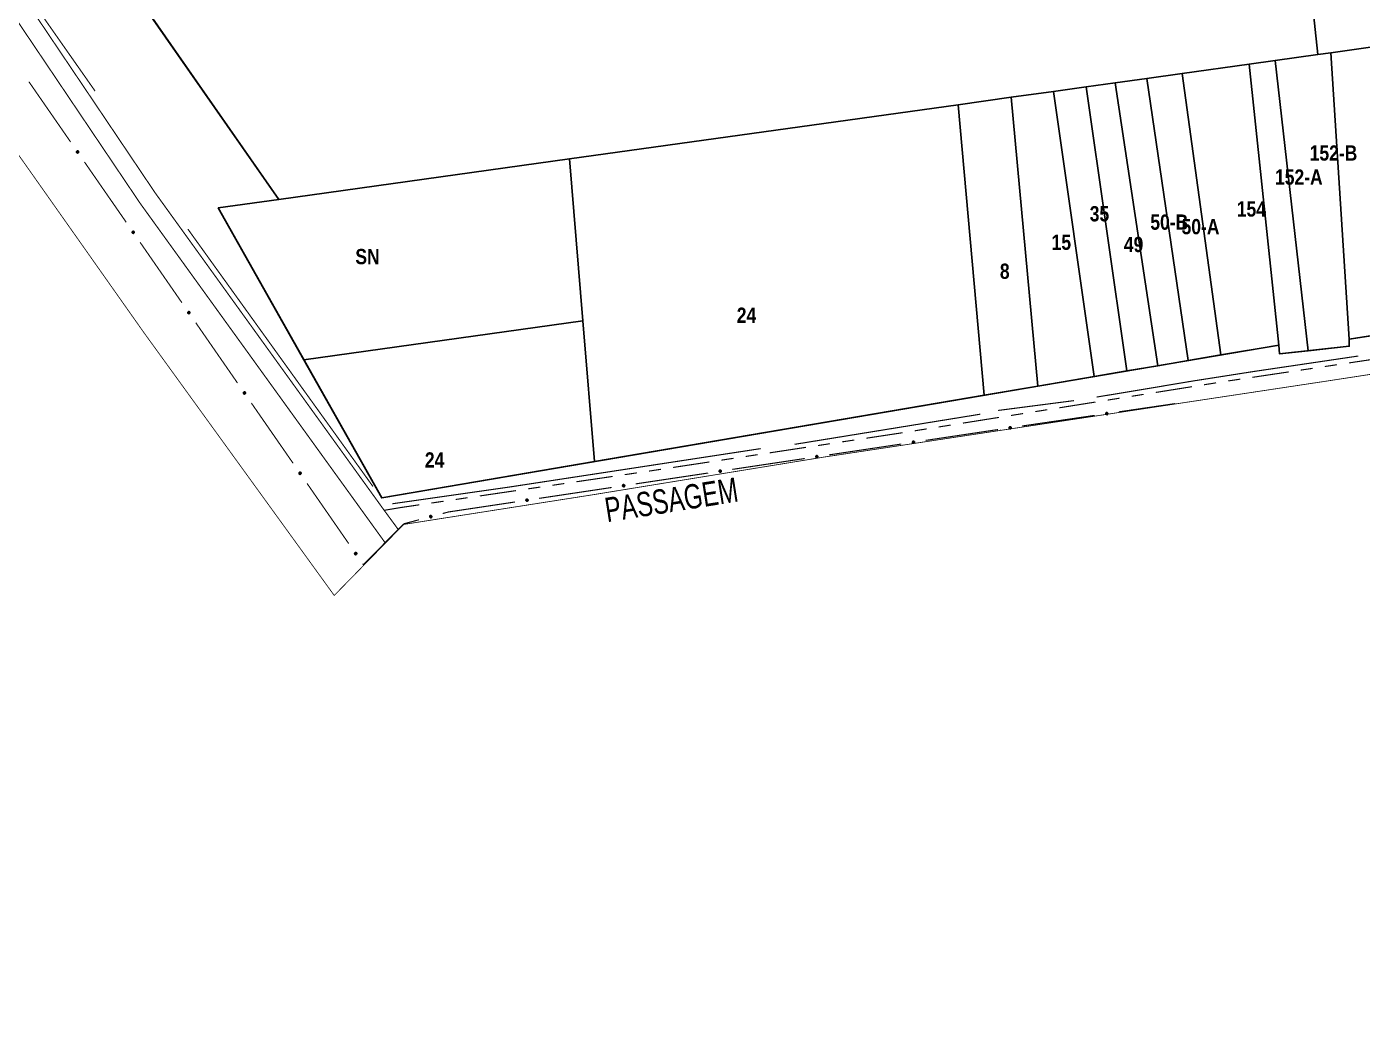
# Model space of a CAD drawing. Extents: x 203591 to 208218, y 4854879 to 4857795.
# Drawn here: x 204783.9 to 205002.6, y 4854879 to 4855041.3 of the extents above; entities that cross this region are included whole.
import ezdxf
from ezdxf.enums import TextEntityAlignment as Align

# ---------------------------------------------------------------- set-up
doc = ezdxf.new("R2010")
doc.units = 0
doc.header["$LTSCALE"] = 1.5
doc.header["$MEASUREMENT"] = 0
doc.linetypes.add('PHANTOMX2', pattern=[5, 2.5, -0.5, 0.5, -0.5, 0.5, -0.5])
doc.linetypes.add('TRACO_05', pattern=[11, 7, -1, 0.5, -1, 0.5, -1])
for name, color, linetype in [('CD-MALHA-LOTES', 40, 'CONTINUOUS'), ('HD-VALAS-DRENOS', 170, 'CONTINUOUS'), ('LM-LIM-SETOR-FISCAL', 7, 'CONTINUOUS'), ('RU-QUADRAS', 210, 'CONTINUOUS'), ('SV-EIXO-ROD-ESTR', 7, 'CONTINUOUS'), ('SV-EIXO-RUA-N-PAV', 6, 'CONTINUOUS'), ('SV-FX-DOM-EST', 20, 'CONTINUOUS'), ('SV-ROD-ESTADUAIS', 20, 'CONTINUOUS'), ('SV-RUA-NAO-PAV-S-GUIA-C-GUIA', 7, 'PHANTOMX2'), ('SV-TXT-RUA-N-PAV-S-GUIA-C-GUIA', 7, 'CONTINUOUS'), ('Th_NmrPorta', 7, 'CONTINUOUS')]:
    doc.layers.add(name, color=color, linetype=linetype)
doc.styles.add('3188-25-2D_TXTB$0$ARIAL', font='ARIAL.TTF')
doc.styles.get("Standard").update_dxf_attribs({"font": 'swisscbo.ttf'})
doc.linetypes.add('Limite', pattern='A,20,-3,[130,ltypeshp.shx,S=6.35,R=0,X=0,Y=0],-3,20', length=46)

msp = doc.modelspace()

# ---------------------------------------------------------------- linework, layer by layer
at = {"layer": 'CD-MALHA-LOTES', "linetype": 'Continuous', "flags": 128}
for points in [[(204990.54, 4855081.84), (204995.32, 4855036.76)], [(204798.14, 4855051.8), (204825.16, 4855013.03)], [(204997.44, 4855037.06), (205006.63, 4855038.34)], [(204973.13, 4855033.67), (204984.1, 4855035.2)], [(204984.1, 4855035.2), (204988.33, 4855035.79)], [(204988.92, 4854989.2), (204984.1, 4855035.2)], [(204988.33, 4855035.79), (204995.32, 4855036.76)], [(204993.75, 4854988.26), (204988.33, 4855035.79)], [(204995.32, 4855036.76), (204997.44, 4855037.06)], [(205000.47, 4854990.15), (204997.44, 4855037.06)], [(204962.14, 4855032.14), (204967.33, 4855032.86)], [(204967.33, 4855032.86), (204973.13, 4855033.67)], [(204974.09, 4854986.67), (204967.33, 4855032.86)], [(204979.47, 4854987.58), (204973.13, 4855033.67)], [(204945.13, 4855029.76), (204952.07, 4855030.73)], [(204952.07, 4855030.73), (204957.38, 4855031.47)], [(204958.72, 4854984.05), (204952.07, 4855030.73)], [(204957.38, 4855031.47), (204962.14, 4855032.14)], [(204964.05, 4854984.96), (204957.38, 4855031.47)], [(204969.13, 4854985.82), (204962.14, 4855032.14)], [(204872.77, 4855019.67), (204936.42, 4855028.55)], [(204936.42, 4855028.55), (204945.13, 4855029.76)], [(204940.68, 4854980.98), (204936.42, 4855028.55)], [(204949.47, 4854982.47), (204945.13, 4855029.76)], [(204825.16, 4855013.03), (204872.77, 4855019.67)], [(204874.98, 4854993.18), (204872.77, 4855019.67)], [(204825.16, 4855013.03), (204815.26, 4855011.65)], [(204815.26, 4855011.65), (204829.29, 4854986.76)], [(204829.29, 4854986.76), (204874.98, 4854993.18)], [(204876.9, 4854970.11), (204874.98, 4854993.18)], [(205010.09, 4854991.66), (205000.47, 4854990.15)], [(204979.47, 4854987.58), (204988.68, 4854989.15)], [(204988.68, 4854989.15), (204988.92, 4854989.2)], [(204988.92, 4854989.2), (204989.08, 4854987.74)], [(204993.75, 4854988.26), (205000.49, 4854989.01)], [(205000.49, 4854989.01), (205000.47, 4854990.15)], [(204974.09, 4854986.67), (204979.47, 4854987.58)], [(204989.08, 4854987.74), (204993.75, 4854988.26)], [(204829.29, 4854986.76), (204842.03, 4854964.17)], [(204958.72, 4854984.05), (204964.05, 4854984.96)], [(204964.05, 4854984.96), (204969.13, 4854985.82)], [(204969.13, 4854985.82), (204974.09, 4854986.67)], [(204940.68, 4854980.98), (204949.47, 4854982.47)], [(204949.47, 4854982.47), (204958.72, 4854984.05)], [(204876.9, 4854970.11), (204940.68, 4854980.98)], [(204842.03, 4854964.17), (204876.9, 4854970.11)]]:
    msp.add_lwpolyline(points, dxfattribs=at)
at = {"layer": 'HD-VALAS-DRENOS', "linetype": 'TRACO_05', "const_width": 0.18, "flags": 128}
for points in [[(204775.57, 4855058.63), (204795.08, 4855030.79)], [(204810.29, 4855008.17), (204840.6, 4854966.03)], [(205001.95, 4854987.4), (204984.72, 4854984.85), (204974.37, 4854983.23), (204966.55, 4854981.91), (204959.11, 4854980.68)], [(204955.41, 4854980.1), (204942.98, 4854978.49)], [(204940.08, 4854977.88), (204909.64, 4854972.94)], [(204904.08, 4854972.24), (204862.74, 4854965.92), (204843.75, 4854963.21)]]:
    msp.add_lwpolyline(points, dxfattribs=at)
at = {"layer": 'LM-LIM-SETOR-FISCAL', "linetype": 'Limite', "ltscale": 0.1, "const_width": 0.13, "flags": 128}
msp.add_lwpolyline([(205796.415, 4856248.315), (205682.51, 4856182.65), (205659.3, 4856170.51), (205621.44, 4856158.01), (205507.35, 4856123.37), (205407.36, 4856092.31), (205394.74, 4856089.5), (205362.25, 4856082.61), (205354.69, 4856080.34), (205337.55, 4856076.77), (205289.87, 4856073.56), (205229.36, 4856070.3), (205219.27, 4856069.56), (205147.92, 4856065.7), (205113.32, 4856064.4), (205090.92, 4856063.16), (205009.9, 4856058.92), (204851.88, 4856050.7), (204687.08, 4856042.13), (204637.14, 4856038.78), (204603.03, 4856036.66), (204553.89, 4856035.32), (204520.66, 4856035.13), (204502.57, 4856037.61), (204484.57, 4856041.23), (204412.67, 4856060.75), (204330.68, 4856083.79), (204299.16, 4856093.11), (204270.41, 4856101.78), (204253.26, 4856107.22), (204244.69, 4856110.17), (204218.41, 4856111.79), (204202.69, 4856112.17), (204189.55, 4856111.98), (204142.89, 4856109.12), (204035.38, 4856102.27), (203993.42, 4856098.93), (203985.94, 4856098.57), (203969, 4856097.51), (203907.01, 4856092.75), (203828.45, 4856087.6), (203806.83, 4856085.89), (203745.43, 4856081.58), (203724.99, 4856080.15), (203677.22, 4856076.56), (203633.71, 4856071.22), (203591.04, 4856063.51), (203660.37, 4856023.03), (203705.27, 4855996.41), (203743.77, 4855973.31), (203818.31, 4855928.72), (203887.09, 4855887.86), (203952.66, 4855848.85), (204025, 4855805.96), (204088.2, 4855766.95), (204107.49, 4855755.62), (204177.8, 4855715.26), (204283.05, 4855651.55), (204316.3, 4855629.3), (204344.05, 4855608.74), (204359.413431, 4855596.133587), (204366.73, 4855590.13), (204395.58, 4855561.78), (204414.87, 4855540.12), (204436.53, 4855514.57), (204458.95, 4855485.04), (204486.36, 4855444.86), (204505.82, 4855416.26), (204534.16, 4855377.59), (204568.85, 4855328.27), (204604.98, 4855276.24), (204637.1, 4855229.79), (204661.77, 4855193.9), (204679.77, 4855167.91), (204703.32, 4855133.45), (204736.81, 4855084.64), (204752.67, 4855062.31), (204783.23, 4855019.37), (204803.12, 4854991.18), (204834.249649, 4854948.199642), (204845.64, 4854959.83), (204876.75, 4854964.71), (204914.35, 4854970.84), (204996.87, 4854983.31), (205090.66, 4854997.71), (205105.98, 4854999.94), (205187.94, 4855012.05), (205245.94, 4855021.11), (205272.68, 4855025.85), (205289.82, 4855028.52), (205353.63, 4855038.1), (205379.87, 4855044.32), (205380.17, 4855053.59), (205399.55, 4855054.95), (205426.54, 4855056.03), (205437.99, 4855056.62), (205499.63, 4855060.67), (205539.31, 4855063.19), (205567.09, 4855064.98), (205582.41, 4855066.09), (205635.91, 4855070), (205692.95, 4855073.42), (205739.37, 4855076.32), (205755.85, 4855076.88), (205779.09, 4855078.91), (205796.39, 4855080.33), (205832.27, 4855082.2), (205855.36, 4855083.58), (205884.96, 4855084.97), (205904.85, 4855085.43), (205945.85, 4855088.06), (205975.45, 4855089.94), (205990.04, 4855090.61), (206010.45, 4855091.62), (206021.42, 4855091.93), (206022.38, 4855094.63), (206023.19, 4855099.07), (206023.73, 4855105.32), (206023.73, 4855114.57), (206023.61, 4855122.77), (206023.73, 4855128.91), (206023.31, 4855148.74), (206059.09, 4855155.08), (206090.43, 4855139.24), (206138.56, 4855111.07), (206178.75, 4855088.19), (206206.79, 4855072.52), (206222.46, 4855062.86), (206230.38, 4855057.64), (206237.19, 4855052.51), (206245.02, 4855046.96), (206277.61, 4855028.92), (206315.11, 4855009.06), (206322.43, 4855004.94), (206334.61, 4854998.15), (206344.05, 4854991.94), (206370.01, 4854978.16), (206377.13, 4854974.52), (206383.62, 4854970.88), (206391.86, 4854965.97), (206400.96, 4854960.99), (206409.67, 4854956.24), (206418.06, 4854951.81), (206428.03, 4854946.58), (206436.74, 4854941.99), (206446.39, 4854936.45), (206454.94, 4854931.86), (206463.33, 4854927.27), (206473.94, 4854921.41), (206483.44, 4854916.66), (206493.49, 4854911.28), (206502.2, 4854906.53), (206509.16, 4854902.73), (206517.55, 4854899.17), (206528.48, 4854896), (206549.69, 4854889.67), (206564.41, 4854883.97), (206567.2, 4854879.08), (206570.83, 4854883.26), (206576.05, 4854891.17), (206582.86, 4854902.57), (206588.24, 4854910.17), (206594.1, 4854919.67), (206601.38, 4854929.09), (206611.99, 4854937.95), (206625.76, 4854949.98), (206640.32, 4854965.18), (206646.34, 4854973.73), (206650.93, 4854980.7), (206656.31, 4854989.4), (206659.8, 4854993.84), (206666.37, 4855000.56), (206674.91, 4855008.32), (206682.51, 4855016.24), (206687.1, 4855021.3), (206689.8, 4855026.21), (206695.97, 4855035.87), (206702.46, 4855046.95), (206709.74, 4855060.01), (206715.44, 4855068.88), (206721.77, 4855075.21), (206727.79, 4855082.65), (206732.22, 4855088.66), (206736.5, 4855097.05), (206739.58, 4855106.79), (206740.85, 4855116.29), (206741.17, 4855125.63), (206741.64, 4855134.02), (206741.17, 4855142.09), (206742.12, 4855150.72), (206742.75, 4855160.06), (206742.43, 4855173.36), (206743.07, 4855183.81), (206745.76, 4855192.36), (206748.45, 4855197.74), (206758.11, 4855205.5), (206768.24, 4855208.82), (206775.2, 4855210.56), (206778.84, 4855212.3), (206783.44, 4855216.26), (206786.6, 4855221.64), (206789.29, 4855225.29), (206792.14, 4855229.4), (206795.63, 4855232.73), (206801.01, 4855234.47), (206808.45, 4855236.21), (206816.52, 4855237.63), (206822.22, 4855240.17), (206827.6, 4855242.54), (206831.4, 4855244.28), (206836.63, 4855244.44), (206839.95, 4855243.97), (206842.19, 4855243.65), (206845.62, 4855240.46), (206849.62, 4855235.99), (206854.58, 4855232.12), (206859.64, 4855229.78), (206864.76, 4855227.39), (206870.2, 4855225.04), (206874.73, 4855222.3), (206878.92, 4855219.29), (206882.98, 4855215.83), (206887.98, 4855212.7), (206893.95, 4855209.85), (206900.29, 4855207.85), (206907.15, 4855206.19), (206913.73, 4855205.04), (206920.81, 4855203.6), (206927.56, 4855201.94), (206933.6, 4855200.48), (206939.89, 4855199.17), (206945.67, 4855197.5), (206951.88, 4855196.77), (206955.646692, 4855197.169441), (206957.306662, 4855197.34315), (206961.862616, 4855199.664984), (206966.527907, 4855198.429918), (206972.051755, 4855197.762708), (206977.408644, 4855196.392723), (206983.226231, 4855195.866614), (206988.517313, 4855195.575902), (206994.381656, 4855194.986132), (206999.439545, 4855194.39722), (207005.614593, 4855193.621657), (207012.363297, 4855193.601324), (207017.572169, 4855195.36525), (207023.03395, 4855199.405412), (207027.732957, 4855202.047994), (207032.274552, 4855204.906141), (207036.833943, 4855207.976499), (207041.709791, 4855210.664404), (207047.645836, 4855212.460922), (207053.627362, 4855214.050921), (207060.025663, 4855216.416757), (207065.622577, 4855219.182648), (207071.297192, 4855222.28006), (207076.000549, 4855226.442043), (207079.81713, 4855231.025691), (207081.103271, 4855236.760794), (207082.59759, 4855241.307754), (207088.023389, 4855243.939561), (207090.578395, 4855249.590665), (207089.808985, 4855256.17649), (207088.296416, 4855261.394437), (207091.682817, 4855264.782116), (207096.437455, 4855266.14688), (207101.10609, 4855269.633922), (207105.023599, 4855274.180832), (207109.741577, 4855275.556417), (207115.560457, 4855275.105675), (207120.834136, 4855274.222138), (207125.843848, 4855273.366924), (207131.736831, 4855271.630579), (207137.125757, 4855270.101991), (207140.28442, 4855270.079902), (207149.515925, 4855272.920652), (207159.750695, 4855279.150512), (207168.205506, 4855287.160332), (207178.440276, 4855293.835183), (207190.455007, 4855299.175063), (207198.909818, 4855306.294903), (207210.479558, 4855312.524764), (207226.054209, 4855320.312089), (207238.95892, 4855331.88183), (207248.7487, 4855350.571411), (207250.973651, 4855379.940753), (207256.758521, 4855404.860194), (207263.433371, 4855423.994765), (207271.888182, 4855446.689256), (207282.567942, 4855472.943668), (207294.805168, 4855494.970674), (207326.84445, 4855524.340016), (207365.558582, 4855558.159258), (207387.072345, 4855586.866424), (207407.157013, 4855615.155159), (207422.962295, 4855638.924947), (207434.532036, 4855666.069339), (207438.091956, 4855689.65381), (207436.311996, 4855734.152813), (207437.646966, 4855776.64936), (207435.867006, 4855804.683732), (207437.201976, 4855838.502973), (207442.986846, 4855862.087445), (207450.106687, 4855888.786846), (207460.341457, 4855908.811397), (207484.893222, 4855935.842551), (207514.888754, 4855951.474025), (207555.868566, 4855955.698748), (207618.394465, 4855944.291996), (207657.684388, 4855935.842551), (207679.230475, 4855930.772883), (207701.081061, 4855927.500978), (207727.335472, 4855933.285849), (207757.594794, 4855943.075629), (207797.198906, 4855948.41551), (207840.362939, 4855943.520619), (207880.857031, 4855931.060899), (207908.46854, 4855922.081144), (207928.081857, 4855916.750273), (207978.978222, 4855907.32502), (207988.919986, 4855905.773418), (208022.363859, 4855902.136547), (208058.853041, 4855901.246567), (208090.002343, 4855903.026527), (208114.955167, 4855908.683361), (208130.682304, 4855913.813432), (208161.847626, 4855928.407512), (208188.891822, 4855948.61949), (208218.286591, 4855981.057933), (208187.445907, 4855991.449903), (208165.321069, 4856010.222493), (208159.224361, 4856022.94), (208156.58974, 4856039.12589), (208148.685879, 4856065.472094), (208141.72335, 4856085.385589), (208131.121743, 4856100.600365), (208114.978287, 4856123.563692), (208106.091421, 4856139.449948), (208093.205298, 4856162.116022), (208084.73682, 4856199.326829), (208076.797221, 4856229.27502), (208073.616124, 4856257.1496), (208067.838157, 4856284.431712), (208065.021572, 4856320.096316), (208063.518292, 4856367.226456), (208062.416051, 4856397.165935), (208051.054374, 4856419.94066), (208041.168955, 4856425.250761), (208034.147983, 4856457.455812), (208021.67975, 4856492.348298), (208031.159526, 4856541.689942), (208020.976111, 4856586.808408), (208019.467809, 4856600.268866), (208028.327718, 4856624.553543), (208027.926294, 4856671.90573), (208026.162133, 4856750.628679), (208030.440265, 4856795.701991), (208034.406877, 4856848.418794), (208036.125381, 4856871.257936), (208022.299519, 4856927.922659), (208010.560024, 4856953.886397), (208008.303255, 4856989.771934), (207999.795743, 4857038.357717), (207992.204293, 4857055.360826), (207973.187812, 4857100.767903), (207964.482023, 4857136.653753), (207955.32649, 4857174.790688), (207947.06, 4857205.66), (207936.24, 4857242.09), (207927.67, 4857273.58), (207918.98, 4857320.37), (207891.61, 4857379.79), (207864.78, 4857442.58), (207832.53, 4857508.13), (207814.62, 4857556.12), (207809.96, 4857575.68), (207785.03, 4857617.04), (207772.89, 4857638.07), (207748.63, 4857685.56), (207726.14, 4857726.05), (207670.54, 4857791.94), (207637.716929, 4857752.579866), (207327.499503, 4857249.046871), (207320.676618, 4857251.493261), (207314.080136, 4857253.877844), (207301.63279, 4857226.347664), (207278.712679, 4857178.433894), (207276.5774, 4857174.787641), (207262.892453, 4857152.57806), (207252.462304, 4857134.399802), (207240.885989, 4857115.917861), (207229.906692, 4857098.269253), (207214.91377, 4857077.033986), (207202.397592, 4857060.643753), (207187.795384, 4857042.763498), (207183.851205, 4857038.068132), (207172.84771, 4857025.964287), (207149.87276, 4857002.228535), (207122.979462, 4856978.24558), (207115.279823, 4856971.792429), (207096.554824, 4856956.721089), (207093.179038, 4856954.256239), (207063.969674, 4856931.265115), (207039.009706, 4856911.05036), (207002.55255, 4856880.952023), (206995.622513, 4856875.427191), (206955.697742, 4856843.197587), (206925.76, 4856819.17), (206889.95, 4856790.29), (206863.87, 4856769.12), (206847.05, 4856755.62), (206812.934473, 4856729.478313), (206791.2, 4856713), (206771.48, 4856697.98), (206751.62, 4856684.07), (206724.81, 4856665.42), (206695.34, 4856644.45), (206670.42, 4856628.03), (206663.08, 4856623.07), (206633.21, 4856602.21), (206600.85, 4856580.16), (206591.4, 4856573.83), (206573.31, 4856561.53), (206563.13, 4856555.38), (206553.22, 4856549.54), (206544.9, 4856545.03), (206536.19, 4856541.04), (206524.84, 4856536.19), (206513.22, 4856531.58), (206498.3, 4856526.31), (206481.81, 4856521.39), (206460.98, 4856515.61), (206436.55, 4856509.25), (206404.85, 4856501.32), (206376.503498, 4856494.172169), (206338.854515, 4856484.264542), (206332.61, 4856481.61), (206321.41, 4856478.45), (206309.98, 4856474.91), (206297.27, 4856470.73), (206283.09, 4856465.93), (206265.98, 4856460.4), (206237.37, 4856450.17), (206227.79, 4856446.64), (206207.64, 4856438.98), (206187.88, 4856431.02), (206170.1, 4856423.58), (206145.59, 4856412.49), (206123.09, 4856402.3), (206095.56, 4856389.84), (206084.72388, 4856385.188271), (206064.4, 4856375.95), (206043.92, 4856366.69), (206002.95, 4856348.23), (205973.98, 4856334.81), (205918.83, 4856309.59), (205889.94, 4856296.39), (205871.28, 4856287.81), (205863.09, 4856283.51), (205834.67, 4856269.04), (205796.415, 4856248.315)], dxfattribs=at)
at = {"layer": 'RU-QUADRAS', "color": 6, "linetype": 'Continuous'}
msp.add_lwpolyline([(204671.74, 4855233.19), (205349.53, 4855336.89), (205371.1, 4855089.17), (205374.06, 4855058.83), (205373.76, 4855056.38, -0.2098970509), (205368.65, 4855051.04, -0.101494221), (205355.18, 4855045.65), (205311.87, 4855038.63), (205310.88, 4855041.34), (205273.01, 4855035.5), (205273.43, 4855033.22), (205000.47, 4854990.15), (205000.49, 4854989.01), (204989.08, 4854987.74), (204988.92, 4854989.2), (204842.03, 4854964.17), (204815.26, 4855011.65), (204825.16, 4855013.03)], format="xyb", close=True, dxfattribs=at)
at = {"layer": 'SV-EIXO-ROD-ESTR', "const_width": 0.18, "flags": 128}
for points in [[(204784.243189, 4855032.315856), (204791.075563, 4855022.450833)], [(204793.353021, 4855019.162492), (204800.185395, 4855009.29747)], [(204802.462853, 4855006.009129), (204809.295227, 4854996.144107)], [(204811.572685, 4854992.855766), (204818.405059, 4854982.990744)], [(204820.682517, 4854979.702403), (204827.514891, 4854969.837381)], [(204829.792349, 4854966.54904), (204836.624723, 4854956.684017)], [(204838.902181, 4854953.395677), (204839.01, 4854953.24)], [(204839.01, 4854953.24), (204839.082362, 4854953.134185)]]:
    msp.add_lwpolyline(points, dxfattribs=at)
at = {"layer": 'SV-EIXO-ROD-ESTR', "flags": 128}
for points in [[(204792.222981, 4855020.987456), (204792.271221, 4855020.979399), (204792.311034, 4855020.96261), (204792.340209, 4855020.939049), (204792.360561, 4855020.911507), (204792.378209, 4855020.880985), (204792.389213, 4855020.846287), (204792.392895, 4855020.805071), (204792.385153, 4855020.756622), (204792.365273, 4855020.716969), (204792.343705, 4855020.68713), (204792.316208, 4855020.664254), (204792.28627, 4855020.647606), (204792.249849, 4855020.637368), (204792.208044, 4855020.634044), (204792.159516, 4855020.643009), (204792.120597, 4855020.659737), (204792.092976, 4855020.683266), (204792.070153, 4855020.711056), (204792.052509, 4855020.742433), (204792.041904, 4855020.776555), (204792.038634, 4855020.818653), (204792.048117, 4855020.866433), (204792.064357, 4855020.90544), (204792.087493, 4855020.933384), (204792.115358, 4855020.955237), (204792.145756, 4855020.97331), (204792.180175, 4855020.985824), (204792.222981, 4855020.987456)], [(204801.332813, 4855007.834093), (204801.381053, 4855007.826036), (204801.420866, 4855007.809247), (204801.450041, 4855007.785686), (204801.470393, 4855007.758144), (204801.488041, 4855007.727622), (204801.499045, 4855007.692924), (204801.502727, 4855007.651707), (204801.494984, 4855007.603259), (204801.475105, 4855007.563606), (204801.453537, 4855007.533767), (204801.426039, 4855007.510891), (204801.396101, 4855007.494243), (204801.359681, 4855007.484005), (204801.317876, 4855007.480681), (204801.269348, 4855007.489646), (204801.230429, 4855007.506374), (204801.202808, 4855007.529903), (204801.179985, 4855007.557693), (204801.162341, 4855007.589069), (204801.151736, 4855007.623192), (204801.148466, 4855007.66529), (204801.157948, 4855007.71307), (204801.174189, 4855007.752076), (204801.197325, 4855007.780021), (204801.22519, 4855007.801874), (204801.255588, 4855007.819947), (204801.290007, 4855007.83246), (204801.332813, 4855007.834093)], [(204810.442645, 4854994.68073), (204810.490885, 4854994.672673), (204810.530697, 4854994.655884), (204810.559873, 4854994.632323), (204810.580225, 4854994.604781), (204810.597873, 4854994.574259), (204810.608877, 4854994.539561), (204810.612559, 4854994.498344), (204810.604816, 4854994.449896), (204810.584937, 4854994.410242), (204810.563369, 4854994.380403), (204810.535871, 4854994.357527), (204810.505933, 4854994.34088), (204810.469513, 4854994.330642), (204810.427708, 4854994.327318), (204810.379179, 4854994.336283), (204810.340261, 4854994.35301), (204810.31264, 4854994.37654), (204810.289817, 4854994.40433), (204810.272173, 4854994.435706), (204810.261568, 4854994.469829), (204810.258297, 4854994.511927), (204810.26778, 4854994.559707), (204810.284021, 4854994.598713), (204810.307156, 4854994.626658), (204810.335022, 4854994.648511), (204810.36542, 4854994.666584), (204810.399839, 4854994.679097), (204810.442645, 4854994.68073)], [(204819.552477, 4854981.527367), (204819.600717, 4854981.51931), (204819.640529, 4854981.50252), (204819.669704, 4854981.47896), (204819.690057, 4854981.451418), (204819.707705, 4854981.420896), (204819.718709, 4854981.386197), (204819.722391, 4854981.344981), (204819.714648, 4854981.296533), (204819.694769, 4854981.256879), (204819.673201, 4854981.22704), (204819.645703, 4854981.204164), (204819.615765, 4854981.187517), (204819.579345, 4854981.177279), (204819.537539, 4854981.173955), (204819.489011, 4854981.18292), (204819.450093, 4854981.199647), (204819.422472, 4854981.223177), (204819.399649, 4854981.250967), (204819.382005, 4854981.282343), (204819.3714, 4854981.316466), (204819.368129, 4854981.358563), (204819.377612, 4854981.406343), (204819.393853, 4854981.44535), (204819.416988, 4854981.473294), (204819.444853, 4854981.495148), (204819.475252, 4854981.513221), (204819.509671, 4854981.525734), (204819.552477, 4854981.527367)], [(204828.662309, 4854968.374004), (204828.710549, 4854968.365946), (204828.750361, 4854968.349157), (204828.779536, 4854968.325597), (204828.799889, 4854968.298055), (204828.817537, 4854968.267532), (204828.828541, 4854968.232834), (204828.832223, 4854968.191618), (204828.82448, 4854968.14317), (204828.804601, 4854968.103516), (204828.783033, 4854968.073677), (204828.755535, 4854968.050801), (204828.725597, 4854968.034154), (204828.689177, 4854968.023916), (204828.647371, 4854968.020592), (204828.598843, 4854968.029557), (204828.559925, 4854968.046284), (204828.532304, 4854968.069814), (204828.509481, 4854968.097603), (204828.491837, 4854968.12898), (204828.481232, 4854968.163103), (204828.477961, 4854968.2052), (204828.487444, 4854968.25298), (204828.503685, 4854968.291987), (204828.52682, 4854968.319931), (204828.554685, 4854968.341785), (204828.585083, 4854968.359858), (204828.619502, 4854968.372371), (204828.662309, 4854968.374004)], [(204837.772141, 4854955.220641), (204837.820381, 4854955.212583), (204837.860193, 4854955.195794), (204837.889368, 4854955.172234), (204837.909721, 4854955.144691), (204837.927369, 4854955.114169), (204837.938373, 4854955.079471), (204837.942055, 4854955.038255), (204837.934312, 4854954.989806), (204837.914432, 4854954.950153), (204837.892864, 4854954.920314), (204837.865367, 4854954.897438), (204837.835429, 4854954.88079), (204837.799009, 4854954.870552), (204837.757203, 4854954.867229), (204837.708675, 4854954.876193), (204837.669757, 4854954.892921), (204837.642136, 4854954.916451), (204837.619313, 4854954.94424), (204837.601669, 4854954.975617), (204837.591064, 4854955.00974), (204837.587793, 4854955.051837), (204837.597276, 4854955.099617), (204837.613516, 4854955.138624), (204837.636652, 4854955.166568), (204837.664517, 4854955.188421), (204837.694915, 4854955.206494), (204837.729334, 4854955.219008), (204837.772141, 4854955.220641)]]:
    msp.add_lwpolyline(points, close=True, dxfattribs=at)
for points in [[(204792.038634, 4855020.818653), (204792.208044, 4855020.634044)], [(204792.041904, 4855020.776555), (204792.159516, 4855020.643009)], [(204792.04536, 4855020.794432), (204792.178981, 4855020.64464)], [(204792.046819, 4855020.840257), (204792.226792, 4855020.637918)], [(204792.048117, 4855020.866433), (204792.249849, 4855020.637368)], [(204792.0502, 4855020.756288), (204792.136001, 4855020.656369)], [(204792.052509, 4855020.742433), (204792.120597, 4855020.659737)], [(204792.056649, 4855020.883582), (204792.264504, 4855020.645778)], [(204792.064357, 4855020.90544), (204792.28627, 4855020.647606)], [(204792.077269, 4855020.916121), (204792.299108, 4855020.658126)], [(204792.087493, 4855020.933384), (204792.316208, 4855020.664254)], [(204792.10255, 4855020.941929), (204792.326807, 4855020.67565)], [(204792.115358, 4855020.955237), (204792.343705, 4855020.68713)], [(204792.133614, 4855020.961784), (204792.353123, 4855020.707154)], [(204792.145756, 4855020.97331), (204792.365273, 4855020.716969)], [(204792.165542, 4855020.975598), (204792.372965, 4855020.740815)], [(204792.180175, 4855020.985824), (204792.385153, 4855020.756622)], [(204792.200578, 4855020.984925), (204792.385471, 4855020.782673)], [(204792.222981, 4855020.987456), (204792.392895, 4855020.805071)], [(204792.249079, 4855020.982), (204792.386497, 4855020.831519)], [(204792.271221, 4855020.979399), (204792.389213, 4855020.846287)], [(204792.293958, 4855020.969926), (204792.37786, 4855020.870352)], [(204792.311034, 4855020.96261), (204792.378209, 4855020.880985)], [(204801.148466, 4855007.66529), (204801.317876, 4855007.480681)], [(204801.151736, 4855007.623192), (204801.269348, 4855007.489646)], [(204801.155192, 4855007.641069), (204801.288813, 4855007.491277)], [(204801.156651, 4855007.686894), (204801.336624, 4855007.484555)], [(204801.157948, 4855007.71307), (204801.359681, 4855007.484005)], [(204801.160032, 4855007.602925), (204801.245833, 4855007.503006)], [(204801.162341, 4855007.589069), (204801.230429, 4855007.506374)], [(204801.166481, 4855007.730219), (204801.374336, 4855007.492415)], [(204801.174189, 4855007.752076), (204801.396101, 4855007.494243)], [(204801.1871, 4855007.762758), (204801.40894, 4855007.504762)], [(204801.197325, 4855007.780021), (204801.426039, 4855007.510891)], [(204801.212381, 4855007.788566), (204801.436639, 4855007.522286)], [(204801.22519, 4855007.801874), (204801.453537, 4855007.533767)], [(204801.243446, 4855007.808421), (204801.462954, 4855007.553791)], [(204801.255588, 4855007.819947), (204801.475105, 4855007.563606)], [(204801.275374, 4855007.822235), (204801.482797, 4855007.587452)], [(204801.290007, 4855007.83246), (204801.494984, 4855007.603259)], [(204801.31041, 4855007.831562), (204801.495303, 4855007.629309)], [(204801.332813, 4855007.834093), (204801.502727, 4855007.651707)], [(204801.358911, 4855007.828637), (204801.496329, 4855007.678155)], [(204801.381053, 4855007.826036), (204801.499045, 4855007.692924)], [(204801.40379, 4855007.816563), (204801.487692, 4855007.716989)], [(204801.420866, 4855007.809247), (204801.488041, 4855007.727622)], [(204810.258297, 4854994.511927), (204810.427708, 4854994.327318)], [(204810.261568, 4854994.469829), (204810.379179, 4854994.336283)], [(204810.265024, 4854994.487705), (204810.398645, 4854994.337914)], [(204810.266483, 4854994.533531), (204810.446456, 4854994.331191)], [(204810.26778, 4854994.559707), (204810.469513, 4854994.330642)], [(204810.269864, 4854994.449562), (204810.355665, 4854994.349642)], [(204810.272173, 4854994.435706), (204810.340261, 4854994.35301)], [(204810.276313, 4854994.576855), (204810.484168, 4854994.339052)], [(204810.284021, 4854994.598713), (204810.505933, 4854994.34088)], [(204810.296932, 4854994.609394), (204810.518772, 4854994.351399)], [(204810.307156, 4854994.626658), (204810.535871, 4854994.357527)], [(204810.322213, 4854994.635203), (204810.546471, 4854994.368923)], [(204810.335022, 4854994.648511), (204810.563369, 4854994.380403)], [(204810.353278, 4854994.655058), (204810.572786, 4854994.400428)], [(204810.36542, 4854994.666584), (204810.584937, 4854994.410242)], [(204810.385206, 4854994.668872), (204810.592629, 4854994.434088)], [(204810.399839, 4854994.679097), (204810.604816, 4854994.449896)], [(204810.420242, 4854994.678199), (204810.605135, 4854994.475946)], [(204810.442645, 4854994.68073), (204810.612559, 4854994.498344)], [(204810.468743, 4854994.675274), (204810.606161, 4854994.524792)], [(204810.490885, 4854994.672673), (204810.608877, 4854994.539561)], [(204810.513621, 4854994.6632), (204810.597524, 4854994.563626)], [(204810.530697, 4854994.655884), (204810.597873, 4854994.574259)], [(204819.368129, 4854981.358563), (204819.537539, 4854981.173955)], [(204819.3714, 4854981.316466), (204819.489011, 4854981.18292)], [(204819.374856, 4854981.334342), (204819.508477, 4854981.184551)], [(204819.376315, 4854981.380168), (204819.556288, 4854981.177828)], [(204819.377612, 4854981.406343), (204819.579345, 4854981.177279)], [(204819.379696, 4854981.296199), (204819.465497, 4854981.196279)], [(204819.382005, 4854981.282343), (204819.450093, 4854981.199647)], [(204819.386145, 4854981.423492), (204819.594, 4854981.185689)], [(204819.393853, 4854981.44535), (204819.615765, 4854981.187517)], [(204819.406764, 4854981.456031), (204819.628604, 4854981.198036)], [(204819.416988, 4854981.473294), (204819.645703, 4854981.204164)], [(204819.432045, 4854981.48184), (204819.656303, 4854981.21556)], [(204819.444853, 4854981.495148), (204819.673201, 4854981.22704)], [(204819.46311, 4854981.501694), (204819.682618, 4854981.247064)], [(204819.475252, 4854981.513221), (204819.694769, 4854981.256879)], [(204819.495038, 4854981.515508), (204819.702461, 4854981.280725)], [(204819.509671, 4854981.525734), (204819.714648, 4854981.296533)], [(204819.530074, 4854981.524835), (204819.714967, 4854981.322583)], [(204819.552477, 4854981.527367), (204819.722391, 4854981.344981)], [(204819.578575, 4854981.52191), (204819.715993, 4854981.371429)], [(204819.600717, 4854981.51931), (204819.718709, 4854981.386197)], [(204819.623453, 4854981.509837), (204819.707356, 4854981.410262)], [(204819.640529, 4854981.50252), (204819.707705, 4854981.420896)], [(204828.477961, 4854968.2052), (204828.647371, 4854968.020592)], [(204828.481232, 4854968.163103), (204828.598843, 4854968.029557)], [(204828.484688, 4854968.180979), (204828.618309, 4854968.031187)], [(204828.486146, 4854968.226805), (204828.66612, 4854968.024465)], [(204828.487444, 4854968.25298), (204828.689177, 4854968.023916)], [(204828.489528, 4854968.142835), (204828.575329, 4854968.042916)], [(204828.491837, 4854968.12898), (204828.559925, 4854968.046284)], [(204828.495977, 4854968.270129), (204828.703832, 4854968.032325)], [(204828.503685, 4854968.291987), (204828.725597, 4854968.034154)], [(204828.516596, 4854968.302668), (204828.738436, 4854968.044673)], [(204828.52682, 4854968.319931), (204828.755535, 4854968.050801)], [(204828.541877, 4854968.328476), (204828.766135, 4854968.062197)], [(204828.554685, 4854968.341785), (204828.783033, 4854968.073677)], [(204828.572941, 4854968.348331), (204828.79245, 4854968.093701)], [(204828.585083, 4854968.359858), (204828.804601, 4854968.103516)], [(204828.60487, 4854968.362145), (204828.812293, 4854968.127362)], [(204828.619502, 4854968.372371), (204828.82448, 4854968.14317)], [(204828.639906, 4854968.371472), (204828.824798, 4854968.16922)], [(204828.662309, 4854968.374004), (204828.832223, 4854968.191618)], [(204828.688407, 4854968.368547), (204828.825825, 4854968.218066)], [(204828.710549, 4854968.365946), (204828.828541, 4854968.232834)], [(204828.733285, 4854968.356474), (204828.817188, 4854968.256899)], [(204828.750361, 4854968.349157), (204828.817537, 4854968.267532)], [(204837.587793, 4854955.051837), (204837.757203, 4854954.867229)], [(204837.591064, 4854955.00974), (204837.708675, 4854954.876193)], [(204837.59452, 4854955.027616), (204837.72814, 4854954.877824)], [(204837.595978, 4854955.073441), (204837.775952, 4854954.871102)], [(204837.597276, 4854955.099617), (204837.799009, 4854954.870552)], [(204837.59936, 4854954.989472), (204837.685161, 4854954.889553)], [(204837.601669, 4854954.975617), (204837.669757, 4854954.892921)], [(204837.605808, 4854955.116766), (204837.813663, 4854954.878962)], [(204837.613516, 4854955.138624), (204837.835429, 4854954.88079)], [(204837.626428, 4854955.149305), (204837.848267, 4854954.89131)], [(204837.636652, 4854955.166568), (204837.865367, 4854954.897438)], [(204837.651709, 4854955.175113), (204837.875966, 4854954.908834)], [(204837.664517, 4854955.188421), (204837.892864, 4854954.920314)], [(204837.682773, 4854955.194968), (204837.902282, 4854954.940338)], [(204837.694915, 4854955.206494), (204837.914432, 4854954.950153)], [(204837.714702, 4854955.208782), (204837.922125, 4854954.973999)], [(204837.729334, 4854955.219008), (204837.934312, 4854954.989806)], [(204837.749738, 4854955.218109), (204837.93463, 4854955.015857)], [(204837.772141, 4854955.220641), (204837.942055, 4854955.038255)], [(204837.798239, 4854955.215184), (204837.935657, 4854955.064703)], [(204837.820381, 4854955.212583), (204837.938373, 4854955.079471)], [(204837.843117, 4854955.20311), (204837.927019, 4854955.103536)], [(204837.860193, 4854955.195794), (204837.927369, 4854955.114169)]]:
    msp.add_lwpolyline(points, dxfattribs=at)
at = {"layer": 'SV-EIXO-RUA-N-PAV', "flags": 128}
for points in [[(204960.614838, 4854978.059574), (204960.64349, 4854978.099211), (204960.67622, 4854978.127418), (204960.71029, 4854978.143087), (204960.744007, 4854978.149083), (204960.779192, 4854978.151332), (204960.815166, 4854978.145773), (204960.853727, 4854978.130759), (204960.89369, 4854978.102296), (204960.920382, 4854978.066868), (204960.937531, 4854978.034288), (204960.945808, 4854977.99949), (204960.94742, 4854977.965273), (204960.94041, 4854977.928096), (204960.924813, 4854977.889167), (204960.89522, 4854977.849675), (204960.862942, 4854977.822241), (204960.82959, 4854977.807951), (204960.794554, 4854977.799852), (204960.758605, 4854977.797986), (204960.723324, 4854977.803646), (204960.684156, 4854977.819421), (204960.645565, 4854977.849145), (204960.617836, 4854977.881026), (204960.603081, 4854977.914168), (204960.595884, 4854977.948842), (204960.593199, 4854977.984105), (204960.597281, 4854978.020499), (204960.614838, 4854978.059574)], [(204944.783499, 4854975.742522), (204944.812151, 4854975.782159), (204944.844882, 4854975.810366), (204944.878952, 4854975.826035), (204944.912669, 4854975.832031), (204944.947854, 4854975.83428), (204944.983828, 4854975.828721), (204945.022389, 4854975.813707), (204945.062352, 4854975.785244), (204945.089044, 4854975.749816), (204945.106193, 4854975.717236), (204945.114469, 4854975.682438), (204945.116082, 4854975.648221), (204945.109071, 4854975.611044), (204945.093475, 4854975.572115), (204945.063882, 4854975.532623), (204945.031604, 4854975.505189), (204944.998252, 4854975.490899), (204944.963216, 4854975.4828), (204944.927267, 4854975.480934), (204944.891985, 4854975.486594), (204944.852818, 4854975.502369), (204944.814227, 4854975.532093), (204944.786498, 4854975.563974), (204944.771742, 4854975.597116), (204944.764545, 4854975.63179), (204944.76186, 4854975.667053), (204944.765943, 4854975.703447), (204944.783499, 4854975.742522)], [(204928.959238, 4854973.375073), (204928.98775, 4854973.41481), (204929.020382, 4854973.443131), (204929.054397, 4854973.45892), (204929.088092, 4854973.465034), (204929.12327, 4854973.467406), (204929.159263, 4854973.461973), (204929.197876, 4854973.447094), (204929.237939, 4854973.418772), (204929.264755, 4854973.383438), (204929.282018, 4854973.350918), (204929.290416, 4854973.316149), (204929.292148, 4854973.281937), (204929.285268, 4854973.244736), (204929.269808, 4854973.205753), (204929.240354, 4854973.166157), (204929.208172, 4854973.138611), (204929.174871, 4854973.124204), (204929.139863, 4854973.115982), (204929.103921, 4854973.11399), (204929.068619, 4854973.119527), (204929.029397, 4854973.135164), (204928.990702, 4854973.164753), (204928.962861, 4854973.196536), (204928.94799, 4854973.229627), (204928.940672, 4854973.264275), (204928.937863, 4854973.299528), (204928.941818, 4854973.335937), (204928.959238, 4854973.375073)], [(204913.136115, 4854971.002567), (204913.164628, 4854971.042304), (204913.197259, 4854971.070626), (204913.231274, 4854971.086414), (204913.26497, 4854971.092528), (204913.300147, 4854971.094901), (204913.33614, 4854971.089468), (204913.374753, 4854971.074589), (204913.414816, 4854971.046266), (204913.441632, 4854971.010932), (204913.458895, 4854970.978412), (204913.467293, 4854970.943643), (204913.469025, 4854970.909432), (204913.462145, 4854970.87223), (204913.446685, 4854970.833247), (204913.417231, 4854970.793652), (204913.38505, 4854970.766105), (204913.351748, 4854970.751698), (204913.31674, 4854970.743476), (204913.280798, 4854970.741485), (204913.245497, 4854970.747021), (204913.206274, 4854970.762658), (204913.167579, 4854970.792248), (204913.139738, 4854970.824031), (204913.124867, 4854970.857121), (204913.117549, 4854970.891769), (204913.11474, 4854970.927022), (204913.118695, 4854970.963431), (204913.136115, 4854971.002567)], [(204897.312992, 4854968.630061), (204897.341505, 4854968.669799), (204897.374136, 4854968.69812), (204897.408151, 4854968.713909), (204897.441847, 4854968.720023), (204897.477024, 4854968.722395), (204897.513017, 4854968.716962), (204897.55163, 4854968.702083), (204897.591693, 4854968.673761), (204897.618509, 4854968.638426), (204897.635772, 4854968.605907), (204897.64417, 4854968.571138), (204897.645902, 4854968.536926), (204897.639023, 4854968.499725), (204897.623562, 4854968.460741), (204897.594108, 4854968.421146), (204897.561927, 4854968.3936), (204897.528625, 4854968.379193), (204897.493617, 4854968.370971), (204897.457675, 4854968.368979), (204897.422374, 4854968.374516), (204897.383151, 4854968.390153), (204897.344456, 4854968.419742), (204897.316616, 4854968.451525), (204897.301744, 4854968.484616), (204897.294426, 4854968.519264), (204897.291617, 4854968.554517), (204897.295572, 4854968.590926), (204897.312992, 4854968.630061)], [(204881.489869, 4854966.257556), (204881.518382, 4854966.297293), (204881.551013, 4854966.325615), (204881.585028, 4854966.341403), (204881.618724, 4854966.347517), (204881.653901, 4854966.34989), (204881.689894, 4854966.344457), (204881.728508, 4854966.329578), (204881.76857, 4854966.301255), (204881.795386, 4854966.265921), (204881.812649, 4854966.233401), (204881.821047, 4854966.198632), (204881.822779, 4854966.164421), (204881.8159, 4854966.127219), (204881.800439, 4854966.088236), (204881.770985, 4854966.048641), (204881.738804, 4854966.021094), (204881.705502, 4854966.006687), (204881.670494, 4854965.998465), (204881.634552, 4854965.996474), (204881.599251, 4854966.00201), (204881.560029, 4854966.017647), (204881.521333, 4854966.047236), (204881.493493, 4854966.07902), (204881.478622, 4854966.11211), (204881.471303, 4854966.146758), (204881.468495, 4854966.182011), (204881.472449, 4854966.21842), (204881.489869, 4854966.257556)], [(204865.666746, 4854963.88505), (204865.695259, 4854963.924788), (204865.72789, 4854963.953109), (204865.761905, 4854963.968898), (204865.795601, 4854963.975012), (204865.830778, 4854963.977384), (204865.866772, 4854963.971951), (204865.905385, 4854963.957072), (204865.945447, 4854963.92875), (204865.972263, 4854963.893415), (204865.989526, 4854963.860896), (204865.997924, 4854963.826127), (204865.999657, 4854963.791915), (204865.992777, 4854963.754714), (204865.977316, 4854963.71573), (204865.947862, 4854963.676135), (204865.915681, 4854963.648589), (204865.882379, 4854963.634181), (204865.847371, 4854963.62596), (204865.811429, 4854963.623968), (204865.776128, 4854963.629505), (204865.736906, 4854963.645142), (204865.69821, 4854963.674731), (204865.67037, 4854963.706514), (204865.655499, 4854963.739605), (204865.64818, 4854963.774252), (204865.645372, 4854963.809506), (204865.649327, 4854963.845915), (204865.666746, 4854963.88505)], [(204849.901692, 4854961.171795), (204849.925674, 4854961.21442), (204849.955002, 4854961.24615), (204849.98708, 4854961.265573), (204850.019902, 4854961.275346), (204850.054607, 4854961.281563), (204850.090979, 4854961.28011), (204850.130991, 4854961.269557), (204850.173918, 4854961.245799), (204850.204448, 4854961.213619), (204850.225174, 4854961.183189), (204850.237335, 4854961.149551), (204850.242809, 4854961.115736), (204850.240051, 4854961.078004), (204850.22896, 4854961.03756), (204850.204026, 4854960.994973), (204850.17506, 4854960.964064), (204850.14354, 4854960.946091), (204850.109645, 4854960.934078), (204850.074138, 4854960.928157), (204850.038442, 4854960.929788), (204849.997742, 4854960.941029), (204849.956034, 4854960.966195), (204849.924876, 4854960.994733), (204849.906465, 4854961.025993), (204849.89539, 4854961.059629), (204849.888732, 4854961.094362), (204849.88867, 4854961.130985), (204849.901692, 4854961.171795)]]:
    msp.add_lwpolyline(points, close=True, dxfattribs=at)
for points in [[(204960.597281, 4854978.020499), (204960.89369, 4854978.102296)], [(204960.599941, 4854978.002847), (204960.902437, 4854978.084355)], [(204960.607152, 4854978.038379), (204960.870494, 4854978.114156)], [(204960.614838, 4854978.059574), (204960.853727, 4854978.130759)], [(204960.631322, 4854978.08053), (204960.82719, 4854978.136778)], [(204960.64349, 4854978.099211), (204960.815166, 4854978.145773)], [(204960.662078, 4854978.115371), (204960.788563, 4854978.146295)], [(204960.67622, 4854978.127418), (204960.779192, 4854978.151332)], [(204960.593199, 4854977.984105), (204960.920382, 4854978.066868)], [(204960.595884, 4854977.948842), (204960.937531, 4854978.034288)], [(204960.59813, 4854977.968106), (204960.923776, 4854978.051622)], [(204960.602115, 4854977.931454), (204960.940308, 4854978.014049)], [(204960.603081, 4854977.914168), (204960.945808, 4854977.99949)], [(204960.614004, 4854977.897339), (204960.9437, 4854977.981448)], [(204960.617836, 4854977.881026), (204960.94742, 4854977.965273)], [(204960.633993, 4854977.864409), (204960.939387, 4854977.944961)], [(204960.645565, 4854977.849145), (204960.94041, 4854977.928096)], [(204960.668438, 4854977.836353), (204960.929673, 4854977.907684)], [(204960.684156, 4854977.819421), (204960.924813, 4854977.889167)], [(204960.708844, 4854977.814685), (204960.902408, 4854977.867838)], [(204960.723324, 4854977.803646), (204960.89522, 4854977.849675)], [(204960.745166, 4854977.802074), (204960.872804, 4854977.834545)], [(204960.758605, 4854977.797986), (204960.862942, 4854977.822241)], [(204944.76186, 4854975.667053), (204945.089044, 4854975.749816)], [(204944.764545, 4854975.63179), (204945.106193, 4854975.717236)], [(204944.765943, 4854975.703447), (204945.062352, 4854975.785244)], [(204944.766792, 4854975.651054), (204945.092438, 4854975.73457)], [(204944.768602, 4854975.685795), (204945.071099, 4854975.767303)], [(204944.770777, 4854975.614402), (204945.10897, 4854975.696997)], [(204944.771742, 4854975.597116), (204945.114469, 4854975.682438)], [(204944.775813, 4854975.721327), (204945.039156, 4854975.797104)], [(204944.782665, 4854975.580287), (204945.112362, 4854975.664396)], [(204944.783499, 4854975.742522), (204945.022389, 4854975.813707)], [(204944.786498, 4854975.563974), (204945.116082, 4854975.648221)], [(204944.799984, 4854975.763478), (204944.995852, 4854975.819726)], [(204944.802655, 4854975.547357), (204945.108049, 4854975.627909)], [(204944.812151, 4854975.782159), (204944.983828, 4854975.828721)], [(204944.814227, 4854975.532093), (204945.109071, 4854975.611044)], [(204944.83074, 4854975.798319), (204944.957225, 4854975.829243)], [(204944.8371, 4854975.519301), (204945.098335, 4854975.590632)], [(204944.844882, 4854975.810366), (204944.947854, 4854975.83428)], [(204944.852818, 4854975.502369), (204945.093475, 4854975.572115)], [(204944.877506, 4854975.497633), (204945.071069, 4854975.550786)], [(204944.891985, 4854975.486594), (204945.063882, 4854975.532623)], [(204944.913828, 4854975.485022), (204945.041466, 4854975.517493)], [(204944.927267, 4854975.480934), (204945.031604, 4854975.505189)], [(204928.937863, 4854973.299528), (204929.264755, 4854973.383438)], [(204928.940672, 4854973.264275), (204929.282018, 4854973.350918)], [(204928.941818, 4854973.335937), (204929.237939, 4854973.418772)], [(204928.94285, 4854973.283546), (204929.268202, 4854973.368203)], [(204928.944539, 4854973.318294), (204929.246748, 4854973.400861)], [(204928.946964, 4854973.246909), (204929.284865, 4854973.330688)], [(204928.94799, 4854973.229627), (204929.290416, 4854973.316149)], [(204928.951626, 4854973.353851), (204929.214701, 4854973.43055)], [(204928.958972, 4854973.212836), (204929.288372, 4854973.2981)], [(204928.959238, 4854973.375073), (204929.197876, 4854973.447094)], [(204928.962861, 4854973.196536), (204929.292148, 4854973.281937)], [(204928.975648, 4854973.396087), (204929.171318, 4854973.453021)], [(204928.979076, 4854973.179976), (204929.284186, 4854973.261598)], [(204928.98775, 4854973.41481), (204929.159263, 4854973.461973)], [(204928.990702, 4854973.164753), (204929.285268, 4854973.244736)], [(204929.006282, 4854973.431035), (204929.132658, 4854973.462401)], [(204929.01362, 4854973.152041), (204929.274603, 4854973.224287)], [(204929.020382, 4854973.443131), (204929.12327, 4854973.467406)], [(204929.029397, 4854973.135164), (204929.269808, 4854973.205753)], [(204929.054102, 4854973.130515), (204929.247477, 4854973.184345)], [(204929.068619, 4854973.119527), (204929.240354, 4854973.166157)], [(204929.090468, 4854973.118031), (204929.217991, 4854973.150949)], [(204929.103921, 4854973.11399), (204929.208172, 4854973.138611)], [(204913.11474, 4854970.927022), (204913.441632, 4854971.010932)], [(204913.117549, 4854970.891769), (204913.458895, 4854970.978412)], [(204913.118695, 4854970.963431), (204913.414816, 4854971.046266)], [(204913.119728, 4854970.911041), (204913.445079, 4854970.995698)], [(204913.121416, 4854970.945788), (204913.423625, 4854971.028355)], [(204913.123841, 4854970.874404), (204913.461742, 4854970.958183)], [(204913.124867, 4854970.857121), (204913.467293, 4854970.943643)], [(204913.128503, 4854970.981345), (204913.391578, 4854971.058045)], [(204913.135849, 4854970.84033), (204913.465249, 4854970.925594)], [(204913.136115, 4854971.002567), (204913.374753, 4854971.074589)], [(204913.139738, 4854970.824031), (204913.469025, 4854970.909432)], [(204913.152525, 4854971.023581), (204913.348195, 4854971.080515)], [(204913.155954, 4854970.80747), (204913.461064, 4854970.889092)], [(204913.164628, 4854971.042304), (204913.33614, 4854971.089468)], [(204913.167579, 4854970.792248), (204913.462145, 4854970.87223)], [(204913.183159, 4854971.058529), (204913.309535, 4854971.089896)], [(204913.190497, 4854970.779535), (204913.45148, 4854970.851781)], [(204913.197259, 4854971.070626), (204913.300147, 4854971.094901)], [(204913.206274, 4854970.762658), (204913.446685, 4854970.833247)], [(204913.230979, 4854970.758009), (204913.424355, 4854970.81184)], [(204913.245497, 4854970.747021), (204913.417231, 4854970.793652)], [(204913.267345, 4854970.745525), (204913.394868, 4854970.778443)], [(204913.280798, 4854970.741485), (204913.38505, 4854970.766105)], [(204897.291617, 4854968.554517), (204897.618509, 4854968.638426)], [(204897.294426, 4854968.519264), (204897.635772, 4854968.605907)], [(204897.295572, 4854968.590926), (204897.591693, 4854968.673761)], [(204897.296605, 4854968.538535), (204897.621956, 4854968.623192)], [(204897.298294, 4854968.573283), (204897.600502, 4854968.65585)], [(204897.300718, 4854968.501898), (204897.63862, 4854968.585677)], [(204897.301744, 4854968.484616), (204897.64417, 4854968.571138)], [(204897.30538, 4854968.60884), (204897.568455, 4854968.685539)], [(204897.312726, 4854968.467824), (204897.642126, 4854968.553089)], [(204897.312992, 4854968.630061), (204897.55163, 4854968.702083)], [(204897.316616, 4854968.451525), (204897.645902, 4854968.536926)], [(204897.329402, 4854968.651075), (204897.525073, 4854968.70801)], [(204897.332831, 4854968.434965), (204897.637941, 4854968.516587)], [(204897.341505, 4854968.669799), (204897.513017, 4854968.716962)], [(204897.344456, 4854968.419742), (204897.639023, 4854968.499725)], [(204897.360037, 4854968.686024), (204897.486412, 4854968.71739)], [(204897.367374, 4854968.40703), (204897.628358, 4854968.479276)], [(204897.374136, 4854968.69812), (204897.477024, 4854968.722395)], [(204897.383151, 4854968.390153), (204897.623562, 4854968.460741)], [(204897.407856, 4854968.385504), (204897.601232, 4854968.439334)], [(204897.422374, 4854968.374516), (204897.594108, 4854968.421146)], [(204897.444222, 4854968.373019), (204897.571745, 4854968.405938)], [(204897.457675, 4854968.368979), (204897.561927, 4854968.3936)], [(204881.468495, 4854966.182011), (204881.795386, 4854966.265921)], [(204881.471303, 4854966.146758), (204881.812649, 4854966.233401)], [(204881.472449, 4854966.21842), (204881.76857, 4854966.301255)], [(204881.473482, 4854966.16603), (204881.798833, 4854966.250687)], [(204881.475171, 4854966.200777), (204881.77738, 4854966.283344)], [(204881.477595, 4854966.129393), (204881.815497, 4854966.213172)], [(204881.478622, 4854966.11211), (204881.821047, 4854966.198632)], [(204881.482257, 4854966.236334), (204881.745332, 4854966.313034)], [(204881.489603, 4854966.095319), (204881.819003, 4854966.180583)], [(204881.489869, 4854966.257556), (204881.728508, 4854966.329578)], [(204881.493493, 4854966.07902), (204881.822779, 4854966.164421)], [(204881.50628, 4854966.27857), (204881.70195, 4854966.335504)], [(204881.509708, 4854966.062459), (204881.814818, 4854966.144081)], [(204881.518382, 4854966.297293), (204881.689894, 4854966.344457)], [(204881.521333, 4854966.047236), (204881.8159, 4854966.127219)], [(204881.536914, 4854966.313518), (204881.663289, 4854966.344885)], [(204881.544251, 4854966.034524), (204881.805235, 4854966.10677)], [(204881.551013, 4854966.325615), (204881.653901, 4854966.34989)], [(204881.560029, 4854966.017647), (204881.800439, 4854966.088236)], [(204881.584733, 4854966.012998), (204881.778109, 4854966.066829)], [(204881.599251, 4854966.00201), (204881.770985, 4854966.048641)], [(204881.621099, 4854966.000514), (204881.748622, 4854966.033432)], [(204881.634552, 4854965.996474), (204881.738804, 4854966.021094)], [(204865.645372, 4854963.809506), (204865.972263, 4854963.893415)], [(204865.64818, 4854963.774252), (204865.989526, 4854963.860896)], [(204865.649327, 4854963.845915), (204865.945447, 4854963.92875)], [(204865.650359, 4854963.793524), (204865.975711, 4854963.878181)], [(204865.652048, 4854963.828272), (204865.954257, 4854963.910839)], [(204865.654473, 4854963.756887), (204865.992374, 4854963.840666)], [(204865.655499, 4854963.739605), (204865.997924, 4854963.826127)], [(204865.659134, 4854963.863829), (204865.92221, 4854963.940528)], [(204865.66648, 4854963.722813), (204865.99588, 4854963.808077)], [(204865.666746, 4854963.88505), (204865.905385, 4854963.957072)], [(204865.67037, 4854963.706514), (204865.999657, 4854963.791915)], [(204865.683157, 4854963.906064), (204865.878827, 4854963.962998)], [(204865.686585, 4854963.689954), (204865.991695, 4854963.771576)], [(204865.695259, 4854963.924788), (204865.866772, 4854963.971951)], [(204865.69821, 4854963.674731), (204865.992777, 4854963.754714)], [(204865.713791, 4854963.941013), (204865.840166, 4854963.972379)], [(204865.721129, 4854963.662018), (204865.982112, 4854963.734265)], [(204865.72789, 4854963.953109), (204865.830778, 4854963.977384)], [(204865.736906, 4854963.645142), (204865.977316, 4854963.71573)], [(204865.76161, 4854963.640493), (204865.954986, 4854963.694323)], [(204865.776128, 4854963.629505), (204865.947862, 4854963.676135)], [(204865.797976, 4854963.628008), (204865.925499, 4854963.660927)], [(204865.811429, 4854963.623968), (204865.915681, 4854963.648589)], [(204849.88867, 4854961.130985), (204850.173918, 4854961.245799)], [(204849.888732, 4854961.094362), (204850.204448, 4854961.213619)], [(204849.89331, 4854961.113747), (204850.184639, 4854961.228962)], [(204849.89539, 4854961.059629), (204850.225174, 4854961.183189)], [(204849.895442, 4854961.079024), (204850.209546, 4854961.198855)], [(204849.896454, 4854961.149866), (204850.149529, 4854961.254957)], [(204849.901692, 4854961.171795), (204850.130991, 4854961.269557)], [(204849.903549, 4854961.043059), (204850.230223, 4854961.163394)], [(204849.906465, 4854961.025993), (204850.237335, 4854961.149551)], [(204849.915699, 4854961.194482), (204850.103943, 4854961.272534)], [(204849.919222, 4854961.010508), (204850.237283, 4854961.131386)], [(204849.924876, 4854960.994733), (204850.242809, 4854961.115736)], [(204849.925674, 4854961.21442), (204850.090979, 4854961.28011)], [(204849.942315, 4854961.232579), (204850.064487, 4854961.277618)], [(204849.942809, 4854960.980051), (204850.237126, 4854961.094646)], [(204849.955002, 4854961.24615), (204850.054607, 4854961.281563)], [(204849.956034, 4854960.966195), (204850.240051, 4854961.078004)], [(204849.980209, 4854960.956073), (204850.231693, 4854961.056509)], [(204849.997742, 4854960.941029), (204850.22896, 4854961.03756)], [(204850.022807, 4854960.939118), (204850.209112, 4854961.013833)], [(204850.038442, 4854960.929788), (204850.204026, 4854960.994973)], [(204850.060323, 4854960.930697), (204850.183466, 4854960.977404)], [(204850.074138, 4854960.928157), (204850.17506, 4854960.964064)]]:
    msp.add_lwpolyline(points, dxfattribs=at)
at = {"layer": 'SV-EIXO-RUA-N-PAV', "const_width": 0.18, "flags": 128}
for points in [[(204962.751862, 4854978.261092), (204971.65699, 4854979.564434)], [(204971.65699, 4854979.564434), (204971.9775, 4854979.611343)], [(204946.920524, 4854975.94404), (204958.794028, 4854977.681829)], [(204931.095543, 4854973.584077), (204942.962885, 4854975.363456)], [(204943.34, 4854975.42), (204943.352109, 4854975.358033)], [(204915.27242, 4854971.211572), (204927.139762, 4854972.990951)], [(204899.449297, 4854968.839066), (204911.316639, 4854970.618445)], [(204883.626174, 4854966.466561), (204895.493517, 4854968.24594)], [(204867.803052, 4854964.094055), (204879.670394, 4854965.873434)], [(204852.97, 4854961.87), (204863.847271, 4854963.500929)], [(204845.64, 4854959.93), (204848.135325, 4854960.590427)], [(204852.002184, 4854961.613853), (204852.968899, 4854961.869709)], [(204852.968899, 4854961.869709), (204852.97, 4854961.87)], [(204839.01, 4854953.24), (204845.34523, 4854959.632563)], [(204845.34523, 4854959.632563), (204845.64, 4854959.93)]]:
    msp.add_lwpolyline(points, dxfattribs=at)
at = {"layer": 'SV-FX-DOM-EST', "const_width": 0.18, "flags": 128}
msp.add_lwpolyline([(204844.772299, 4854958.944016), (204842.43, 4854962.14), (204804.92, 4855014.12), (204763.48, 4855075.67)], dxfattribs=at)
at = {"layer": 'SV-ROD-ESTADUAIS', "linetype": 'Continuous', "const_width": 0.18, "flags": 128}
msp.add_lwpolyline([(204637.1, 4855248.69), (204647.52, 4855233.77), (204716.32, 4855136.67), (204760.99, 4855073.99), (204802.46, 4855012.41), (204840.48, 4854959.75), (204842.637942, 4854956.764685)], dxfattribs=at)
at = {"layer": 'SV-RUA-NAO-PAV-S-GUIA-C-GUIA', "const_width": 0.18, "flags": 128}
for points in [[(205006.367242, 4854987.157815), (205000.432987, 4854986.272033)], [(204990.54256, 4854984.795731), (204984.608305, 4854983.90995)], [(204994.498731, 4854985.386252), (204992.520646, 4854985.090991)], [(204998.454901, 4854985.976773), (204996.476816, 4854985.681512)], [(204974.725869, 4854982.381819), (204968.800391, 4854981.439104)], [(204978.676187, 4854983.010296), (204976.701028, 4854982.696058)], [(204982.630219, 4854983.614689), (204980.652134, 4854983.319429)], [(204962.874913, 4854980.496389), (204960.899754, 4854980.18215)], [(204966.825232, 4854981.124866), (204964.850072, 4854980.810627)], [(204947.073639, 4854977.982481), (204945.09848, 4854977.668243)], [(204951.023957, 4854978.610958), (204949.048798, 4854978.29672)], [(204958.924595, 4854979.867912), (204952.999117, 4854978.925197)], [(204935.222683, 4854976.097051), (204933.247524, 4854975.782812)], [(204943.12332, 4854977.354004), (204937.197842, 4854976.411289)], [(204919.411861, 4854973.644662), (204917.43437, 4854973.345446)], [(204927.321824, 4854974.841527), (204921.389352, 4854973.943878)], [(204931.272365, 4854975.468574), (204929.297205, 4854975.154335)], [(204911.501898, 4854972.447797), (204905.569426, 4854971.550149)], [(204915.45688, 4854973.04623), (204913.479389, 4854972.747013)], [(204895.681972, 4854970.054067), (204889.7495, 4854969.156419)], [(204899.636954, 4854970.6525), (204897.659463, 4854970.353284)], [(204903.591935, 4854971.250932), (204901.614444, 4854970.951716)], [(204879.85799, 4854967.687555), (204873.921559, 4854966.816472)], [(204883.815611, 4854968.268277), (204881.836801, 4854967.977916)], [(204885.94, 4854968.58), (204885.794421, 4854968.558638)], [(204886.783264, 4854968.707594), (204885.94, 4854968.58)], [(204887.772009, 4854968.857203), (204886.783264, 4854968.707594)], [(204864.027507, 4854965.364667), (204858.091076, 4854964.493584)], [(204867.985128, 4854965.945389), (204866.006318, 4854965.655028)], [(204871.942749, 4854966.526111), (204869.963938, 4854966.23575)], [(204848.197024, 4854963.041778), (204845.228809, 4854962.606237)], [(204852.154645, 4854963.622501), (204850.175835, 4854963.332139)], [(204856.112266, 4854964.203223), (204854.133455, 4854963.912862)], [(204843.255848, 4854962.278692), (204842.43, 4854962.14)], [(204845.05, 4854962.58), (204843.255848, 4854962.278692)], [(204845.228809, 4854962.606237), (204845.05, 4854962.58)]]:
    msp.add_lwpolyline(points, dxfattribs=at)

# ---------------------------------------------------------------- texts
at = {"layer": 'SV-TXT-RUA-N-PAV-S-GUIA-C-GUIA', "style": '3188-25-2D_TXTB$0$ARIAL', "width": 0.7}
msp.add_text('PASSAGEM', height=4, rotation=9, dxfattribs=at).set_placement((204878.937828, 4854960.174846))
at = {"layer": 'Th_NmrPorta', "color": 1}
for s, p in [('152-B', (204994.004558, 4855020.641)), ('152-A', (204988.324558, 4855016.701)), ('35', (204957.977539, 4855010.695567)), ('154', (204982.059773, 4855011.475743)), ('50-B', (204967.899773, 4855009.325743)), ('50-A', (204973.019773, 4855008.585743)), ('15', (204951.737539, 4855006.035567)), ('49', (204963.567539, 4855005.665567)), ('SN', (204837.711178, 4855003.685142)), ('8', (204943.267539, 4855001.285567)), ('24', (204900.171549, 4854994.080604)), ('24', (204849.091549, 4854970.380604))]:
    msp.add_text(s, height=2.5, dxfattribs=at).set_placement(p, align=Align.MIDDLE_LEFT)

doc.saveas('drawing.dxf')
